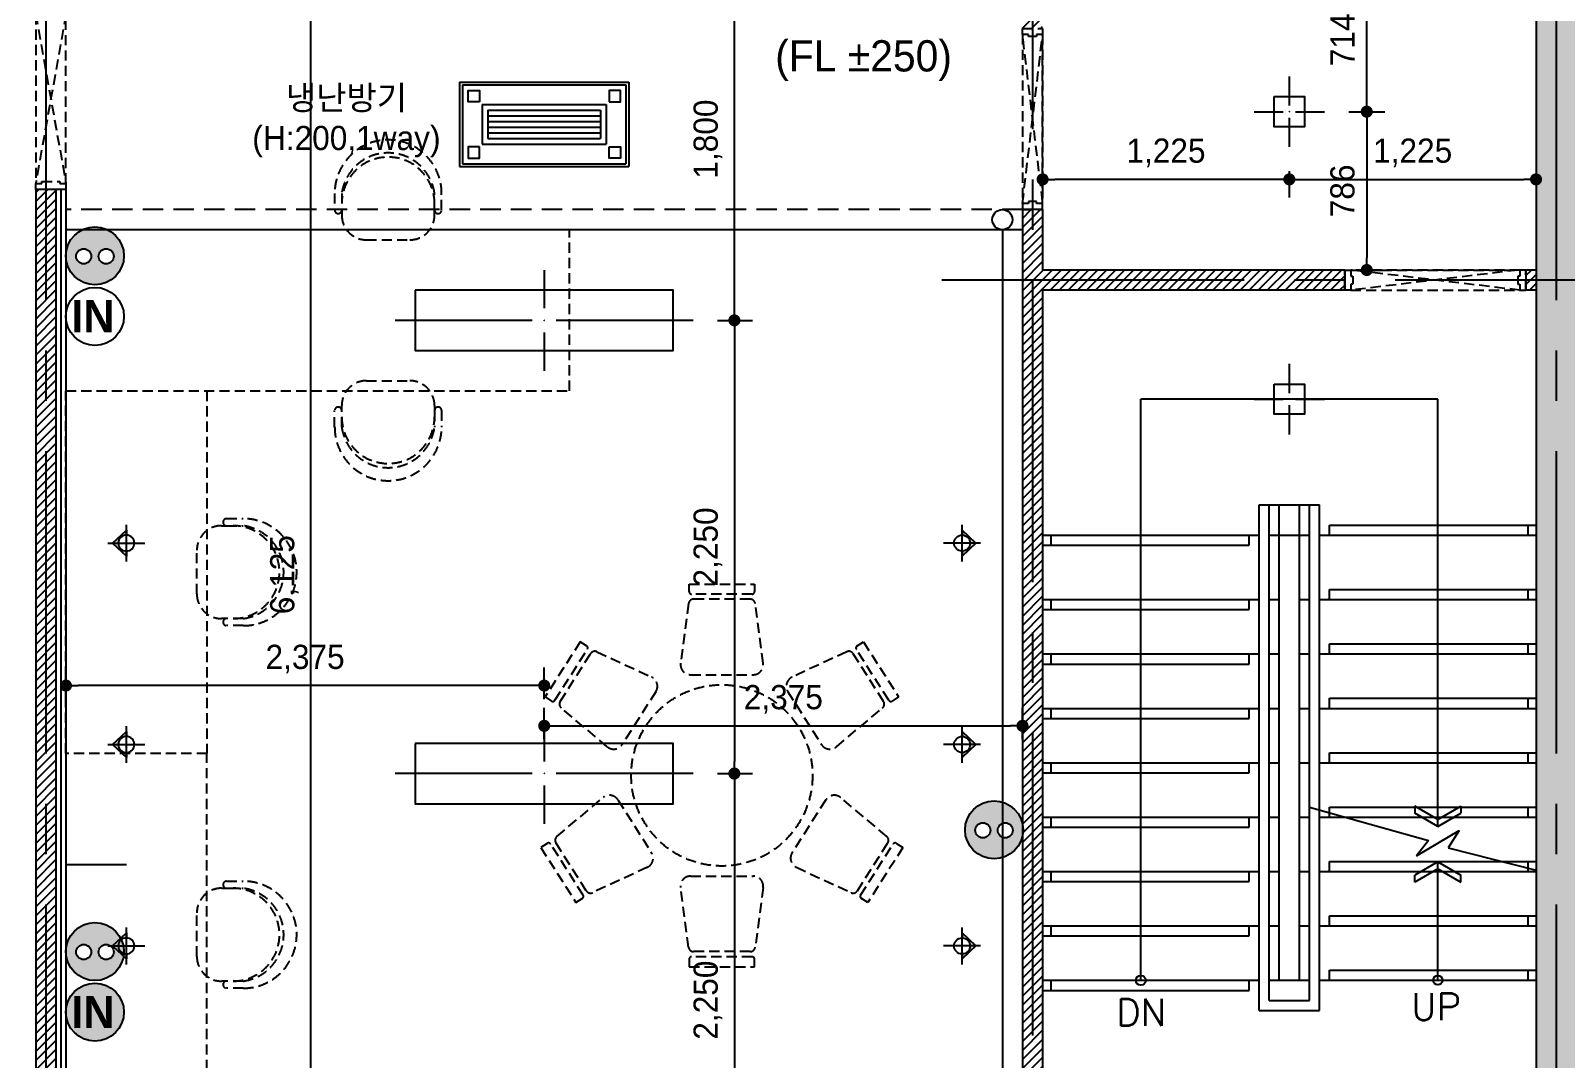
# Model space of a CAD drawing. Header units: millimetres. Extents: x -224448 to 1592092, y -164641 to 319001.
# Drawn here: x 28850 to 36471, y 154637 to 159739 of the extents above; entities that cross this region are included whole.
import ezdxf
from ezdxf.enums import TextEntityAlignment as Align

# ---------------------------------------------------------------- set-up
doc = ezdxf.new("R2010")
doc.units = ezdxf.units.MM
for name, pattern in [('CENTER2', [1.125, 0.75, -0.125, 0.125, -0.125]), ('HIDDEN', [9.525, 6.35, -3.175]), ('HIDDENX2', [19.05, 12.7, -6.35])]:
    doc.linetypes.add(name, pattern=pattern)
doc.layers.get('Defpoints').update_dxf_attribs({"color": 35})
for name, color, linetype in [('ARREA', 1, 'Continuous'), ('DIM', 3, 'Continuous'), ('I-LIGHT', 1, 'Continuous'), ('I-TEXT', 7, 'Continuous'), ('I_CON', 2, 'Continuous'), ('I_FUR', 6, 'Continuous'), ('I_HAT', 8, 'Continuous'), ('I_TXT', 7, 'Continuous'), ('I_WALL', 3, 'Continuous')]:
    doc.layers.add(name, color=color, linetype=linetype)
doc.styles.add('HY울릉도', font='')
doc.styles.add('IABU-글꼴스타일', font='')
doc.styles.add('NTOP', font='Dotum.ttf')
doc.styles.add('ROMANS', font='romans', dxfattribs={"height": 135})
doc.styles.add('맑은고딕', font='malgun.ttf')
doc.styles.get('HY울릉도').set_extended_font_data('HY울릉도L')
doc.styles.get('IABU-글꼴스타일').set_extended_font_data('HY울릉도L')
doc.linetypes.add('BATTING', pattern='A,0.00254,-2.54,[134,ltypeshp.shx,S=2.54,R=0,X=-2.54,Y=0],-5.08,[134,ltypeshp.shx,S=2.54,R=180,X=2.54,Y=0],-2.54', length=10.16254)
doc.dimstyles.new('IABC-100 (SUB)', dxfattribs={"dimscale": 60, "dimtxt": 2, "dimasz": 1, "dimexe": 1.5, "dimexo": 2, "dimgap": 1, "dimtad": 1, "dimdec": 0, "dimdsep": 46, "dimlunit": 6, "dimtxsty": 'IABU-글꼴스타일', "dimblk": '1234_Dot', "dimcen": 1, "dimclrd": 4, "dimclre": 4, "dimclrt": 7, "dimadec": 0, "dimazin": 0, "dimtfac": 1, "dimtdec": 0, "dimtix": 1, "dimtmove": 2, "dimatfit": 3, "dimldrblk": '1234_Dot', "dimfxl": 2, "dimtolj": 1, "dimtzin": 0, "dimarcsym": 0})
pattern_1 = [(45, (0, 33926.584), (-22.45064, 22.45064), [])]

# ---------------------------------------------------------------- blocks, each defined once
blk = doc.blocks.new('J851')
at = {"layer": 'I_FUR', "color": 8, "linetype": 'HIDDEN', "ltscale": 8}
for p, q in [((59305.1, 51306.4), (59305.1, 51456.4)), ((59305.1, 51456.4), (59335.1, 51456.4)), ((60175.1, 51456.4), (59335.1, 51456.4)), ((59335.1, 51456.4), (59335.1, 51426.4)), ((60175.1, 51306.4), (59335.1, 51456.4)), ((60175.1, 51456.4), (59335.1, 51306.4)), ((60205.1, 51456.4), (60175.1, 51456.4)), ((60175.1, 51456.4), (60175.1, 51426.4)), ((60205.1, 51306.4), (60205.1, 51456.4)), ((59335.1, 51426.4), (59345.1, 51426.4)), ((59345.1, 51426.4), (59345.1, 51336.4)), ((60175.1, 51426.4), (60165.1, 51426.4)), ((60165.1, 51426.4), (60165.1, 51336.4)), ((59335.1, 51306.4), (59305.1, 51306.4)), ((59305.1, 51306.4), (59305.1, 51306.4)), ((59345.1, 51336.4), (59335.1, 51336.4)), ((59335.1, 51336.4), (59335.1, 51306.4)), ((59335.1, 51306.4), (60175.1, 51306.4)), ((60165.1, 51336.4), (60175.1, 51336.4)), ((60175.1, 51336.4), (60175.1, 51306.4)), ((60175.1, 51306.4), (60205.1, 51306.4)), ((60205.1, 51306.4), (60205.1, 51306.4))]:
    blk.add_line(p, q, dxfattribs=at)
blk = doc.blocks.new('j 10')
at = {"layer": 'I_FUR', "color": 8, "linetype": 'HIDDEN', "ltscale": 8}
for p, q in [((300474.4, 48441.6), (300574.4, 48441.6)), ((300474.4, 48411.6), (300474.4, 48441.6)), ((300474.4, 48441.6), (300474.4, 48441.6)), ((300474.4, 48411.6), (300474.4, 47571.6)), ((300504.4, 48411.6), (300474.4, 48411.6)), ((300474.4, 47571.6), (300574.4, 48411.6)), ((300574.4, 47581.6), (300474.4, 48411.6)), ((300504.4, 48401.6), (300504.4, 48411.6)), ((300544.4, 48401.6), (300504.4, 48401.6)), ((300574.4, 48411.6), (300544.4, 48411.6)), ((300544.4, 48411.6), (300544.4, 48401.6)), ((300574.4, 48441.6), (300574.4, 48411.6)), ((300574.4, 47571.6), (300574.4, 48411.6)), ((300574.4, 48411.6), (300574.4, 47581.6)), ((300504.4, 47571.6), (300474.4, 47571.6)), ((300474.4, 47571.6), (300474.4, 47541.6)), ((300544.4, 47581.6), (300504.4, 47581.6)), ((300504.4, 47581.6), (300504.4, 47571.6)), ((300544.4, 47571.6), (300544.4, 47581.6)), ((300574.4, 47571.6), (300544.4, 47571.6)), ((300574.4, 47541.6), (300574.4, 47571.6)), ((300474.4, 47541.6), (300574.4, 47541.6)), ((300474.4, 47541.6), (300474.4, 47541.6))]:
    blk.add_line(p, q, dxfattribs=at)
blk = doc.blocks.new('J20')
at = {"layer": 'I-LIGHT', "color": 144}
for p, q in [((33370, 27039.1), (33370, 26619.1)), ((33370, 27039.1), (34210, 27039.1)), ((33384, 27025.1), (33384, 26633.1)), ((33384, 27025.1), (34196, 27025.1)), ((34196, 27025.1), (34196, 26633.1)), ((34210, 27039.1), (34210, 26619.1)), ((33482, 26927.1), (33482, 26731.1)), ((33482, 26927.1), (34098, 26927.1)), ((34098, 26927.1), (34098, 26731.1)), ((33510, 26899.1), (33510, 26759.1)), ((33510, 26899.1), (34070, 26899.1)), ((33510, 26899.1), (34070, 26899.1)), ((33510, 26871.1), (34070, 26871.1)), ((33510, 26843.1), (34070, 26843.1)), ((34070, 26899.1), (34070, 26759.1)), ((33510, 26815.1), (34070, 26815.1)), ((33510, 26787.1), (34070, 26787.1)), ((33510, 26759.1), (34070, 26759.1)), ((33510, 26759.1), (34070, 26759.1)), ((33510, 26759.1), (34070, 26759.1)), ((33510, 26759.1), (34070, 26759.1)), ((33482, 26731.1), (34098, 26731.1)), ((33510, 26731.1), (34070, 26731.1)), ((33370, 26619.1), (34210, 26619.1)), ((33384, 26633.1), (34196, 26633.1))]:
    blk.add_line(p, q, dxfattribs=at)
for points in [[(33468, 26941.1), (33412, 26941.1), (33412, 26997.1), (33468, 26997.1)], [(34112, 26941.1), (34168, 26941.1), (34168, 26997.1), (34112, 26997.1)], [(33468, 26717.1), (33412, 26717.1), (33412, 26661.1), (33468, 26661.1)], [(34112, 26717.1), (34168, 26717.1), (34168, 26661.1), (34112, 26661.1)]]:
    blk.add_lwpolyline(points, close=True, dxfattribs=at)
blk = doc.blocks.new('콘센트')
at = {"ltscale": 50}
h = blk.add_hatch(color=150, dxfattribs=at)
h.dxf.hatch_style = 1
edge = h.paths.add_edge_path()
edge.add_arc((-34286.2, -6087.5), 100, 0, 360)
edge = h.paths.add_edge_path(flags=16)
edge.add_arc((-34247.6, -6089), 26, 0, 360)
edge = h.paths.add_edge_path(flags=16)
edge.add_arc((-34324.9, -6089), 26, 0, 360)
at = {"color": 150, "ltscale": 50}
for centre, radius in [((-34286.2, -6087.5), 100), ((-34324.9, -6089), 26), ((-34247.6, -6089), 26)]:
    blk.add_circle(centre, radius, dxfattribs=at)
blk = doc.blocks.new('J5')
at = {"color": 150, "ltscale": 50}
blk.add_circle((302452, 41413.6), 72, dxfattribs=at)
at = {"color": 150, "ltscale": 50, "insert": (302500.4, 41414.1), "char_height": 80, "attachment_point": 6, "style": '맑은고딕'}
blk.add_mtext('{\\fPretendard Variable SemiBold|b0|i0|c129|p2;IN}', dxfattribs=at)
blk = doc.blocks.new('j98')
at = {"layer": 'I-LIGHT'}
for p, q in [((95797.1, 141105.6), (95797.1, 140425.6)), ((95547.1, 140365.6), (95737.1, 140365.6)), ((95797.1, 140365.6), (95796.1, 140365.6)), ((95797.1, 140366.6), (95797.1, 140364.6)), ((95797.1, 140365.6), (95798.1, 140365.6)), ((95797.1, 140305.6), (95797.1, 139625.6)), ((95857.1, 140365.6), (96047.1, 140365.6))]:
    blk.add_line(p, q, dxfattribs=at)
at = {"layer": 'I-LIGHT', "linetype": 'Continuous'}
blk.add_lwpolyline([(95647.1, 139725.6), (95947.1, 139725.6), (95947.1, 141005.6), (95647.1, 141005.6)], close=True, dxfattribs=at)
blk = doc.blocks.new('j855')
at = {"layer": 'I-LIGHT'}
for p, q in [((96735.3, 140572.4), (96735.3, 140427.4)), ((96560.3, 140397.4), (96705.3, 140397.4)), ((96735.3, 140398.4), (96735.3, 140396.4)), ((96765.3, 140397.4), (96910.3, 140397.4)), ((96735.3, 140367.4), (96735.3, 140222.4))]:
    blk.add_line(p, q, dxfattribs=at)
at = {"layer": 'I-LIGHT', "ltscale": 50}
blk.add_lwpolyline([(96660.3, 140472.4), (96810.3, 140472.4), (96810.3, 140322.4), (96660.3, 140322.4)], close=True, dxfattribs=at)
at = {"layer": 'I-LIGHT'}
blk.add_lwpolyline([(96736.3, 140397.4), (96735.3, 140397.4), (96734.3, 140397.4)], dxfattribs=at)
blk = doc.blocks.new('1234_Dot')
at = {"color": 0, "linetype": 'ByBlock', "lineweight": -2}
blk.add_line((-0.5, 0), (-1, 0), dxfattribs=at)
at = {"color": 0, "linetype": 'ByBlock', "const_width": 0.5}
blk.add_lwpolyline([(-0.25, 0, 1), (0.25, 0, 1)], format="xyb", close=True, dxfattribs=at)
blk = doc.blocks.new('*D559')
at = {"layer": 'Defpoints', "color": 0, "ltscale": 50, "transparency": 16777216}
for p in [(35275.5, 160050.5), (35484.9, 160050.5), (35275.5, 159336.6)]:
    blk.add_point(p, dxfattribs=at)
at = {"layer": 'DIM', "color": 4, "lineweight": -2, "ltscale": 50, "transparency": 16777216}
for p, q in [((35395.5, 160050.5), (35574.9, 160050.5)), ((35484.9, 159396.6), (35484.9, 159990.5)), ((35395.5, 159336.6), (35574.9, 159336.6))]:
    blk.add_line(p, q, dxfattribs=at)
at = {"layer": 'DIM', "color": 4, "lineweight": -2, "ltscale": 50, "transparency": 16777216, "xscale": 60, "yscale": 60, "zscale": 60}
for p, rotation in [((35484.9, 160050.5), 90), ((35484.9, 159336.6), 270)]:
    blk.add_blockref('1234_Dot', p, dxfattribs=dict(at, rotation=rotation))
at = {"layer": 'DIM', "color": 7, "ltscale": 50, "transparency": 16777216, "insert": (35364.9, 159693.5), "char_height": 120, "attachment_point": 5, "rotation": 90, "style": 'IABU-글꼴스타일'}
blk.add_mtext('\\A1;714', dxfattribs=at)
blk = doc.blocks.new('*D560')
at = {"layer": 'Defpoints', "color": 0, "ltscale": 50, "transparency": 16777216}
for p in [(35275.5, 159336.6), (35275.5, 158550.5), (35484.9, 158550.5)]:
    blk.add_point(p, dxfattribs=at)
at = {"layer": 'DIM', "color": 4, "lineweight": -2, "ltscale": 50, "transparency": 16777216}
for p, q in [((35395.5, 159336.6), (35574.9, 159336.6)), ((35484.9, 159276.6), (35484.9, 158610.5)), ((35395.5, 158550.5), (35574.9, 158550.5))]:
    blk.add_line(p, q, dxfattribs=at)
at = {"layer": 'DIM', "color": 4, "lineweight": -2, "ltscale": 50, "transparency": 16777216, "xscale": 60, "yscale": 60, "zscale": 60}
for p, rotation in [((35484.9, 159336.6), 90), ((35484.9, 158550.5), 270)]:
    blk.add_blockref('1234_Dot', p, dxfattribs=dict(at, rotation=rotation))
at = {"layer": 'DIM', "color": 7, "ltscale": 50, "transparency": 16777216, "insert": (35364.9, 158943.5), "char_height": 120, "attachment_point": 5, "rotation": 90, "style": 'IABU-글꼴스타일'}
blk.add_mtext('\\A1;786', dxfattribs=at)
blk = doc.blocks.new('*D561')
at = {"layer": 'Defpoints', "color": 0, "ltscale": 50, "transparency": 16777216}
for p in [(33875.5, 159161.6), (35100.5, 159161.6), (33875.5, 159000.6)]:
    blk.add_point(p, dxfattribs=at)
at = {"layer": 'DIM', "color": 4, "lineweight": -2, "ltscale": 50, "transparency": 16777216}
for p, q in [((33875.5, 159041.6), (33875.5, 158910.6)), ((35100.5, 159041.6), (35100.5, 158910.6)), ((35040.5, 159000.6), (33935.5, 159000.6))]:
    blk.add_line(p, q, dxfattribs=at)
at = {"layer": 'DIM', "color": 4, "lineweight": -2, "ltscale": 50, "transparency": 16777216, "xscale": 60, "yscale": 60, "zscale": 60, "rotation": 180}
blk.add_blockref('1234_Dot', (33875.5, 159000.6), dxfattribs=at)
at = {"layer": 'DIM', "color": 4, "lineweight": -2, "ltscale": 50, "transparency": 16777216, "xscale": 60, "yscale": 60, "zscale": 60}
blk.add_blockref('1234_Dot', (35100.5, 159000.6), dxfattribs=at)
at = {"layer": 'DIM', "color": 7, "ltscale": 50, "transparency": 16777216, "insert": (34488, 159132), "char_height": 120, "attachment_point": 5, "style": 'IABU-글꼴스타일'}
blk.add_mtext('\\A1;1,225', dxfattribs=at)
blk = doc.blocks.new('*D562')
at = {"layer": 'Defpoints', "color": 0, "ltscale": 50, "transparency": 16777216}
for p in [(35100.5, 159161.6), (36325.5, 159161.6), (36325.5, 159000.6)]:
    blk.add_point(p, dxfattribs=at)
at = {"layer": 'DIM', "color": 4, "lineweight": -2, "ltscale": 50, "transparency": 16777216}
for p, q in [((35100.5, 159041.6), (35100.5, 158910.6)), ((36325.5, 159041.6), (36325.5, 158910.6)), ((35160.5, 159000.6), (36265.5, 159000.6))]:
    blk.add_line(p, q, dxfattribs=at)
at = {"layer": 'DIM', "color": 4, "lineweight": -2, "ltscale": 50, "transparency": 16777216, "xscale": 60, "yscale": 60, "zscale": 60, "rotation": 180}
blk.add_blockref('1234_Dot', (35100.5, 159000.6), dxfattribs=at)
at = {"layer": 'DIM', "color": 4, "lineweight": -2, "ltscale": 50, "transparency": 16777216, "xscale": 60, "yscale": 60, "zscale": 60}
blk.add_blockref('1234_Dot', (36325.5, 159000.6), dxfattribs=at)
at = {"layer": 'DIM', "color": 7, "ltscale": 50, "transparency": 16777216, "insert": (35713, 159132), "char_height": 120, "attachment_point": 5, "style": 'IABU-글꼴스타일'}
blk.add_mtext('\\A1;1,225', dxfattribs=at)
blk = doc.blocks.new('*D568')
at = {"layer": 'Defpoints', "color": 0, "ltscale": 50, "transparency": 16777216}
for p in [(32140.5, 160100.5), (32344.7, 160100.5), (32140.5, 158300.5)]:
    blk.add_point(p, dxfattribs=at)
at = {"layer": 'DIM', "color": 4, "lineweight": -2, "ltscale": 50, "transparency": 16777216}
for p, q in [((32260.5, 160100.5), (32434.7, 160100.5)), ((32344.7, 158360.5), (32344.7, 160040.5)), ((32260.5, 158300.5), (32434.7, 158300.5))]:
    blk.add_line(p, q, dxfattribs=at)
at = {"layer": 'DIM', "color": 4, "lineweight": -2, "ltscale": 50, "transparency": 16777216, "xscale": 60, "yscale": 60, "zscale": 60}
for p, rotation in [((32344.7, 160100.5), 90), ((32344.7, 158300.5), 270)]:
    blk.add_blockref('1234_Dot', p, dxfattribs=dict(at, rotation=rotation))
at = {"layer": 'DIM', "color": 7, "ltscale": 50, "transparency": 16777216, "insert": (32213.2, 159200.5), "char_height": 120, "attachment_point": 5, "rotation": 90, "style": 'IABU-글꼴스타일'}
blk.add_mtext('\\A1;1,800', dxfattribs=at)
blk = doc.blocks.new('*D569')
at = {"layer": 'Defpoints', "color": 0, "ltscale": 50, "transparency": 16777216}
for p in [(32140.5, 158300.5), (32140.5, 156050.5), (32344.7, 156050.5)]:
    blk.add_point(p, dxfattribs=at)
at = {"layer": 'DIM', "color": 4, "lineweight": -2, "ltscale": 50, "transparency": 16777216}
for p, q in [((32260.5, 158300.5), (32434.7, 158300.5)), ((32344.7, 158240.5), (32344.7, 156110.5)), ((32260.5, 156050.5), (32434.7, 156050.5))]:
    blk.add_line(p, q, dxfattribs=at)
at = {"layer": 'DIM', "color": 4, "lineweight": -2, "ltscale": 50, "transparency": 16777216, "xscale": 60, "yscale": 60, "zscale": 60}
for p, rotation in [((32344.7, 158300.5), 90), ((32344.7, 156050.5), 270)]:
    blk.add_blockref('1234_Dot', p, dxfattribs=dict(at, rotation=rotation))
at = {"layer": 'DIM', "color": 7, "ltscale": 50, "transparency": 16777216, "insert": (32213.2, 157175.5), "char_height": 120, "attachment_point": 5, "rotation": 90, "style": 'IABU-글꼴스타일'}
blk.add_mtext('\\A1;2,250', dxfattribs=at)
blk = doc.blocks.new('*D570')
at = {"layer": 'Defpoints', "color": 0, "ltscale": 50, "transparency": 16777216}
for p in [(32140.5, 156050.5), (32140.5, 153800.5), (32344.7, 153800.5)]:
    blk.add_point(p, dxfattribs=at)
at = {"layer": 'DIM', "color": 4, "lineweight": -2, "ltscale": 50, "transparency": 16777216}
for p, q in [((32260.5, 156050.5), (32434.7, 156050.5)), ((32344.7, 155990.5), (32344.7, 153860.5)), ((32260.5, 153800.5), (32434.7, 153800.5))]:
    blk.add_line(p, q, dxfattribs=at)
at = {"layer": 'DIM', "color": 4, "lineweight": -2, "ltscale": 50, "transparency": 16777216, "xscale": 60, "yscale": 60, "zscale": 60}
for p, rotation in [((32344.7, 156050.5), 90), ((32344.7, 153800.5), 270)]:
    blk.add_blockref('1234_Dot', p, dxfattribs=dict(at, rotation=rotation))
at = {"layer": 'DIM', "color": 7, "ltscale": 50, "transparency": 16777216, "insert": (32213.2, 154925.5), "char_height": 120, "attachment_point": 5, "rotation": 90, "style": 'IABU-글꼴스타일'}
blk.add_mtext('\\A1;2,250', dxfattribs=at)
blk = doc.blocks.new('*D571')
at = {"layer": 'Defpoints', "color": 0, "ltscale": 50, "transparency": 16777216}
for p in [(29025.5, 156487.3), (29025.5, 156300.5), (31400.5, 156300.5)]:
    blk.add_point(p, dxfattribs=at)
at = {"layer": 'DIM', "color": 4, "lineweight": -2, "ltscale": 50, "transparency": 16777216}
for p, q in [((29025.5, 156420.5), (29025.5, 156577.3)), ((31400.5, 156420.5), (31400.5, 156577.3)), ((31340.5, 156487.3), (29085.5, 156487.3))]:
    blk.add_line(p, q, dxfattribs=at)
at = {"layer": 'DIM', "color": 4, "lineweight": -2, "ltscale": 50, "transparency": 16777216, "xscale": 60, "yscale": 60, "zscale": 60, "rotation": 180}
blk.add_blockref('1234_Dot', (29025.5, 156487.3), dxfattribs=at)
at = {"layer": 'DIM', "color": 4, "lineweight": -2, "ltscale": 50, "transparency": 16777216, "xscale": 60, "yscale": 60, "zscale": 60}
blk.add_blockref('1234_Dot', (31400.5, 156487.3), dxfattribs=at)
at = {"layer": 'DIM', "color": 7, "ltscale": 50, "transparency": 16777216, "insert": (30213, 156618.7), "char_height": 120, "attachment_point": 5, "style": 'IABU-글꼴스타일'}
blk.add_mtext('\\A1;2,375', dxfattribs=at)
blk = doc.blocks.new('*D572')
at = {"layer": 'Defpoints', "color": 0, "ltscale": 50, "transparency": 16777216}
for p in [(33775.5, 156287.3), (31400.5, 156100.5), (33775.5, 156100.5)]:
    blk.add_point(p, dxfattribs=at)
at = {"layer": 'DIM', "color": 4, "lineweight": -2, "ltscale": 50, "transparency": 16777216}
for p, q in [((31400.5, 156220.5), (31400.5, 156377.3)), ((33775.5, 156220.5), (33775.5, 156377.3)), ((31460.5, 156287.3), (33715.5, 156287.3))]:
    blk.add_line(p, q, dxfattribs=at)
at = {"layer": 'DIM', "color": 4, "lineweight": -2, "ltscale": 50, "transparency": 16777216, "xscale": 60, "yscale": 60, "zscale": 60, "rotation": 180}
blk.add_blockref('1234_Dot', (31400.5, 156287.3), dxfattribs=at)
at = {"layer": 'DIM', "color": 4, "lineweight": -2, "ltscale": 50, "transparency": 16777216, "xscale": 60, "yscale": 60, "zscale": 60}
blk.add_blockref('1234_Dot', (33775.5, 156287.3), dxfattribs=at)
at = {"layer": 'DIM', "color": 7, "ltscale": 50, "transparency": 16777216, "insert": (32588, 156418.7), "char_height": 120, "attachment_point": 5, "style": 'IABU-글꼴스타일'}
blk.add_mtext('\\A1;2,375', dxfattribs=at)
blk = doc.blocks.new('*D574')
at = {"layer": 'Defpoints', "color": 0, "ltscale": 50, "transparency": 16777216}
for p in [(29959.2, 160100.5), (30242, 160100.5), (30242, 153975.5)]:
    blk.add_point(p, dxfattribs=at)
at = {"layer": 'DIM', "color": 4, "lineweight": -2, "ltscale": 50, "transparency": 16777216}
for p, q in [((30079.2, 160100.5), (30332, 160100.5)), ((30242, 154035.5), (30242, 160040.5)), ((30362, 153975.5), (30332, 153975.5))]:
    blk.add_line(p, q, dxfattribs=at)
at = {"layer": 'DIM', "color": 4, "lineweight": -2, "ltscale": 50, "transparency": 16777216, "xscale": 60, "yscale": 60, "zscale": 60}
for p, rotation in [((30242, 160100.5), 90), ((30242, 153975.5), 270)]:
    blk.add_blockref('1234_Dot', p, dxfattribs=dict(at, rotation=rotation))
at = {"layer": 'DIM', "color": 7, "ltscale": 50, "transparency": 16777216, "insert": (30110.6, 157038), "char_height": 120, "attachment_point": 5, "rotation": 90, "style": 'IABU-글꼴스타일'}
blk.add_mtext('\\A1;6,125', dxfattribs=at)
blk = doc.blocks.new('SP01')
at = {"layer": 'I-LIGHT'}
blk.add_hatch(color=1, dxfattribs=at).paths.add_polyline_path([(2182615.6, -1632809.5), (2182550.9, -1632878.3), (2182575.6, -1632878.3, -1), (2182655.6, -1632878.3), (2182680.2, -1632878.3)])
at = {"layer": 'I-LIGHT', "color": 1}
for p, q in [((2182615.6, -1632809.5), (2182550.9, -1632878.3)), ((2182615.6, -1632786.8), (2182615.6, -1632969.8)), ((2182615.6, -1632809.5), (2182680.2, -1632878.3)), ((2182707.1, -1632878.3), (2182524.1, -1632878.3)), ((2182550.9, -1632878.3), (2182575.6, -1632878.3)), ((2182655.6, -1632878.3), (2182680.2, -1632878.3))]:
    blk.add_line(p, q, dxfattribs=at)
at = {"layer": 'I-LIGHT', "color": 4}
blk.add_circle((2182615.6, -1632878.3), 40, dxfattribs=at)

msp = doc.modelspace()

# ---------------------------------------------------------------- hatches: boundary and pattern name
h = msp.add_hatch()
h.set_pattern_fill('ANGLE', color=256)
h.set_pattern_definition([(0, (0, 33926.5836), (0, 6.985), [5.08, -1.905]), (90, (0, 33926.5836), (-6.985, 4e-16), [5.08, -1.905])])
edge = h.paths.add_edge_path()
edge.add_arc((29169.465, 154865.964), 144, 0, 360)
h.paths.add_polyline_path([(29058.695, 154746.888), (29306.314, 154746.888), (29306.314, 154986.888), (29058.695, 154986.888)], flags=25)
h.paths.add_polyline_path([(29850.242, 160877.89), (29850.242, 161592.377), (29164.075, 161592.377), (29164.075, 160877.89)], flags=9)
h.paths.add_polyline_path([(29877.821, 159063.824), (30959.02, 159063.824), (30959.02, 159527.134), (29877.821, 159527.134)], flags=9)
h.paths.add_polyline_path([(34218.736, 154763.718), (34511.236, 154763.718), (34511.236, 154966.218), (34218.736, 154966.218)], flags=9)
h.paths.add_polyline_path([(35679.651, 154791.993), (35978.58, 154791.993), (35978.58, 154994.493), (35679.651, 154994.493)], flags=9)
h.paths.add_polyline_path([(35724.836, 160982.787), (35724.836, 160925.287), (35747.336, 160925.287), (35747.336, 160982.787)], flags=9)
at = {"layer": 'I_HAT', "true_color": 0x000000}
h = msp.add_hatch(color=18, dxfattribs=at)
h.dxf.hatch_style = 1
h.paths.add_polyline_path([(22411.299, 163800.492), (21731.18, 163800.492), (21725.465, 163700.492), (22411.299, 163700.492), (22411.299, 163709.492)])
h.paths.add_polyline_path([(21731.18, 163800.492), (21631.016, 163800.492), (21625.302, 163700.492), (21725.465, 163700.492)])
h.paths.add_polyline_path([(21225.628, 153200.492), (21219.914, 153200.492), (21125.465, 153200.492), (21119.751, 153100.492), (21219.914, 153100.492)])
h.paths.add_polyline_path([(21125.465, 153200.492), (21025.302, 153200.492), (21019.588, 153100.492), (21119.751, 153100.492)])
h.paths.add_polyline_path([(21619.914, 160100.492), (21519.751, 160100.492), (21125.465, 153200.492), (21225.628, 153200.492)])
h.paths.add_polyline_path([(21519.751, 160100.492), (21419.588, 160100.492), (21025.302, 153200.492), (21125.465, 153200.492)])
h.paths.add_polyline_path([(21819.914, 163600.492), (22411.299, 163600.492), (22411.299, 163700.492), (21725.465, 163700.492), (21519.751, 160100.492), (21619.914, 160100.492)])
h.paths.add_polyline_path([(21725.465, 163700.492), (21625.302, 163700.492), (21419.588, 160100.492), (21519.751, 160100.492)])
h.paths.add_polyline_path([(25245.465, 163700.492), (23925.465, 163700.492), (23925.465, 163600.492), (25245.465, 163600.492)])
h.paths.add_polyline_path([(25245.465, 163800.492), (23925.465, 163800.492), (23925.465, 163700.492), (25245.465, 163700.492), (25245.465, 163702.823), (25245.465, 163711.823)])
h.paths.add_polyline_path([(23925.465, 163800.492), (23169.632, 163800.492), (23169.632, 163700.492), (23925.465, 163700.492)])
h.paths.add_polyline_path([(23925.465, 163700.492), (23169.632, 163700.492), (23169.632, 163600.492), (23925.465, 163600.492)])
h.paths.add_polyline_path([(28925.465, 163800.492), (27605.465, 163800.492), (27605.465, 163700.492), (28925.465, 163700.492)])
h.paths.add_polyline_path([(28925.465, 163700.492), (27605.465, 163700.492), (27605.465, 163600.492), (28925.465, 163600.492)])
h.paths.add_polyline_path([(30125.193, 163700.492), (28925.465, 163700.492), (28925.465, 163600.492), (30125.193, 163600.492)])
h.paths.add_polyline_path([(30125.193, 163800.492), (28925.465, 163800.492), (28925.465, 163700.492), (30125.193, 163700.492), (30125.193, 163709.492)])
h.paths.add_polyline_path([(33999.096, 163800.492), (33400.465, 163800.492), (31565.193, 163800.492), (31565.193, 163700.492), (33999.096, 163700.492), (33999.096, 163709.492)])
h.paths.add_polyline_path([(33999.096, 163700.492), (31565.193, 163700.492), (31565.193, 163600.492), (33400.465, 163600.492), (33999.096, 163600.492)])
h.paths.add_polyline_path([(36425.465, 163800.492), (35501.58, 163800.492), (35501.58, 163700.492), (36425.465, 163700.492)])
h.paths.add_polyline_path([(36525.465, 163800.492), (36425.465, 163800.492), (36425.465, 163700.492), (36525.465, 163700.492)])
h.paths.add_polyline_path([(36425.465, 153700.492), (36000.465, 153700.492), (36000.465, 153600.492), (36425.465, 153600.492)])
h.paths.add_polyline_path([(33825.465, 153700.492), (33525.465, 153700.492), (33525.465, 153600.492), (33825.465, 153600.492)])
h.paths.add_polyline_path([(33825.465, 153800.492), (33525.465, 153800.492), (33525.465, 153700.492), (33825.465, 153700.492)])
h.paths.add_polyline_path([(34200.465, 153800.492), (33825.465, 153800.492), (33825.465, 153700.492), (34200.465, 153700.492)])
h.paths.add_polyline_path([(34200.465, 153700.492), (33825.465, 153700.492), (33825.465, 153600.492), (34200.465, 153600.492)])
h.paths.add_polyline_path([(36525.465, 153700.492), (36425.465, 153700.492), (36425.465, 153600.492), (36525.465, 153600.492)])
h.paths.add_polyline_path([(36525.465, 163700.492), (36425.465, 163700.492), (36425.465, 160100.492), (36525.465, 160100.492)])
h.paths.add_polyline_path([(36425.465, 163700.492), (35501.58, 163700.492), (35501.58, 163600.492), (36325.465, 163600.492), (36325.465, 160100.492), (36425.465, 160100.492)])
h.paths.add_polyline_path([(36525.465, 160100.492), (36425.465, 160100.492), (36425.465, 158500.492), (36525.465, 158500.492)])
h.paths.add_polyline_path([(36425.465, 160100.492), (36325.465, 160100.492), (36325.465, 158500.492), (36425.465, 158500.492)])
h.paths.add_polyline_path([(36425.465, 158500.492), (36325.465, 158500.492), (36325.465, 153800.492), (36000.465, 153800.492), (36000.465, 153700.492), (36425.465, 153700.492)])
h.paths.add_polyline_path([(36525.465, 158500.492), (36425.465, 158500.492), (36425.465, 153700.492), (36525.465, 153700.492)])
h.paths.add_polyline_path([(30536.739, 161445.748), (30536.739, 162280.235), (30073.429, 162280.235), (30073.429, 161445.748)], flags=9)
h.paths.add_polyline_path([(30983.222, 159330.347), (31817.709, 159330.347), (31817.709, 159793.657), (30983.222, 159793.657)], flags=9)
h.paths.add_polyline_path([(35724.836, 160982.787), (35724.836, 160925.287), (35747.336, 160925.287), (35747.336, 160982.787)], flags=25)
at = {"layer": 'I_HAT', "transparency": 33554687}
h = msp.add_hatch(dxfattribs=at)
h.set_pattern_fill('ANSI31', color=256, scale=10)
h.set_pattern_definition(pattern_1)
h.paths.add_polyline_path([(33775.465, 160050.492), (33775.465, 159750.492), (33875.465, 159750.492), (33875.465, 160050.492), (36325.465, 160050.492), (36325.465, 160150.492), (33725.465, 160150.492), (33725.465, 160050.492)])
h.paths.add_polyline_path([(28975.465, 158950.492), (28875.465, 158950.492), (28875.465, 153100.492), (28975.465, 153100.492)])
h.paths.add_polyline_path([(30532.06, 161449.27), (30532.06, 162279.448), (30085.235, 162279.448), (30085.235, 161449.27)], flags=9)
h.paths.add_polyline_path([(30986.744, 159335.026), (31816.922, 159335.026), (31816.922, 159781.85), (30986.744, 159781.85)], flags=9)
h.paths.add_polyline_path([(34218.736, 154763.718), (34511.236, 154763.718), (34511.236, 154966.218), (34218.736, 154966.218)], flags=9)
h.paths.add_polyline_path([(35679.651, 154791.993), (35978.58, 154791.993), (35978.58, 154994.493), (35679.651, 154994.493)], flags=9)
h.paths.add_polyline_path([(35724.836, 160982.787), (35724.836, 160925.287), (35747.336, 160925.287), (35747.336, 160982.787)], flags=9)
at = {"layer": 'I_HAT'}
h = msp.add_hatch(dxfattribs=at)
h.set_pattern_fill('ANSI31', color=256, scale=10)
h.set_pattern_definition(pattern_1)
h.paths.add_polyline_path([(22925.465, 160050.492), (22925.465, 160150.492), (21622.771, 160150.492), (21617.057, 160050.492)])
h.paths.add_polyline_path([(29850.242, 160877.89), (29850.242, 161592.377), (29164.075, 161592.377), (29164.075, 160877.89)], flags=9)
h.paths.add_polyline_path([(29877.821, 159063.824), (30959.02, 159063.824), (30959.02, 159527.134), (29877.821, 159527.134)], flags=9)
h.paths.add_polyline_path([(34218.736, 154763.718), (34511.236, 154763.718), (34511.236, 154966.218), (34218.736, 154966.218)], flags=9)
h.paths.add_polyline_path([(35679.651, 154791.993), (35978.58, 154791.993), (35978.58, 154994.493), (35679.651, 154994.493)], flags=9)
h.paths.add_polyline_path([(35724.836, 160982.787), (35724.836, 160925.287), (35747.336, 160925.287), (35747.336, 160982.787)], flags=9)
h = msp.add_hatch(dxfattribs=at)
h.set_pattern_fill('ANSI31', color=256, scale=10)
h.set_pattern_definition(pattern_1)
h.paths.add_polyline_path([(33875.465, 158550.492), (33875.465, 158850.492), (33775.465, 158850.492), (33775.465, 155799.272, -0.09892013), (33775.465, 155742.846), (33775.465, 153800.492), (33875.465, 153800.492), (33875.465, 158450.492), (35375.465, 158450.492), (35375.465, 158550.492)])
h.paths.add_polyline_path([(36275.465, 158450.492), (36325.465, 158450.492), (36325.465, 158550.492), (36275.465, 158550.492)])

# ---------------------------------------------------------------- linework, layer by layer
at = {"color": 8}
msp.add_line((33775.465, 158750.492), (29025.465, 158750.492), dxfattribs=at)
at = {"color": 2}
msp.add_line((29025.465, 155598.517), (29325.465, 155598.517), dxfattribs=at)
at = {"layer": 'ARREA', "color": 1, "linetype": 'CENTER2', "ltscale": 2000}
for p, q in [((28925.465, 164400.492), (28925.465, 152500.492)), ((36425.465, 164400.492), (36425.465, 152500.492)), ((33825.465, 160750.492), (33825.465, 152500.492)), ((37125.465, 158500.492), (33175.465, 158500.492))]:
    msp.add_line(p, q, dxfattribs=at)
at = {"layer": 'I_CON'}
msp.add_line((36325.465, 163600.492), (36325.465, 153800.492), dxfattribs=at)
at = {"layer": 'I_FUR', "color": 8, "linetype": 'BATTING', "ltscale": 2.4}
msp.add_line((29000.465, 158950.492), (29000.465, 153600.492), dxfattribs=at)
at = {"layer": 'I_FUR', "color": 8, "linetype": 'HIDDENX2', "ltscale": 8}
msp.add_line((33775.465, 158850.492), (29025.465, 158850.492), dxfattribs=at)
at = {"layer": 'I_FUR', "color": 9, "linetype": 'HIDDEN', "ltscale": 8}
for points in [[(30733.757, 158700.492, 0.41421331), (30855.99, 158822.724), (30855.975, 158848.261, 1.00149593), (30891.012, 158848.261), (30891.028, 158931.131, 0.99957112), (30359.903, 158931.131), (30359.903, 158848.261, 1.00149593), (30394.94, 158848.261), (30394.94, 158822.725, 0.41421324), (30517.173, 158700.492)], [(30733.757, 158000.492, -0.41421331), (30855.99, 157878.259), (30855.975, 157852.722, -1.00149593), (30891.012, 157852.722), (30891.028, 157769.853, -0.99957112), (30359.903, 157769.853), (30359.903, 157852.722, -1.00149593), (30394.94, 157852.722), (30394.94, 157878.259, -0.41421324), (30517.173, 158000.492)], [(29675.465, 157158.784, -0.41421331), (29797.698, 157281.017), (29823.235, 157281.001, -1.00149593), (29823.235, 157316.039), (29906.104, 157316.054, -0.99957112), (29906.104, 156784.929), (29823.235, 156784.929, -1.00149593), (29823.235, 156819.966), (29797.698, 156819.967, -0.41421324), (29675.465, 156942.2)], [(32445.083, 156991.285), (32445.083, 156953.785, -0.41421356), (32432.583, 156941.285), (32132.583, 156941.285, -0.41421356), (32120.083, 156953.785), (32120.083, 156991.285)], [(32437.974, 156541.285, 0.45359194), (32487.535, 156597.893), (32447.976, 156894.589, 0.37590196), (32423.195, 156916.285), (32141.971, 156916.285, 0.37590196), (32117.19, 156894.589), (32077.631, 156597.893, 0.45359194), (32127.192, 156541.285)], [(31404.716, 156430.664), (31436.342, 156410.514, 0.41421356), (31453.601, 156414.339), (31614.804, 156667.348, 0.41421356), (31610.978, 156684.607), (31579.352, 156704.757)], [(33160.45, 156430.664), (33128.824, 156410.514, -0.41421356), (33111.565, 156414.339), (32950.362, 156667.348, -0.41421356), (32954.187, 156684.607), (32985.813, 156704.757)], [(31788.05, 156194.855, -0.45359194), (31713.677, 156183.475), (31484.711, 156376.265, -0.37590196), (31479.729, 156408.823), (31630.843, 156645.997, -0.37590196), (31662.457, 156655.238), (31933.936, 156529.174, -0.45359194), (31955.046, 156456.957)], [(32777.116, 156194.855, 0.45359194), (32851.489, 156183.475), (33080.454, 156376.265, 0.37590196), (33085.436, 156408.823), (32934.322, 156645.997, 0.37590196), (32902.709, 156655.238), (32631.229, 156529.174, 0.45359194), (32610.12, 156456.957)], [(31933.752, 155657.512, -0.45359194), (31912.642, 155585.296), (31641.163, 155459.232, -0.37590196), (31609.549, 155468.473), (31458.435, 155705.647, -0.37590196), (31463.417, 155738.204), (31692.383, 155930.995, -0.45359194), (31766.756, 155919.614)], [(32631.414, 155657.512, 0.45359194), (32652.523, 155585.296), (32924.003, 155459.232, 0.37590196), (32955.616, 155468.473), (33106.73, 155705.647, 0.37590196), (33101.748, 155738.204), (32872.783, 155930.995, 0.45359194), (32798.41, 155919.614)], [(31558.058, 155409.712), (31589.684, 155429.863, 0.41421356), (31593.51, 155447.122), (31432.307, 155700.131, 0.41421356), (31415.048, 155703.956), (31383.422, 155683.806)], [(33007.107, 155409.712), (32975.481, 155429.863, -0.41421356), (32971.656, 155447.122), (33132.859, 155700.131, -0.41421356), (33150.118, 155703.956), (33181.744, 155683.806)], [(32437.974, 155541.285, -0.45359194), (32487.535, 155484.676), (32447.976, 155187.981, -0.37590196), (32423.195, 155166.285), (32141.971, 155166.285, -0.37590196), (32117.19, 155187.981), (32077.631, 155484.676, -0.45359194), (32127.192, 155541.285)], [(29675.465, 155358.784, -0.41421331), (29797.698, 155481.017), (29823.235, 155481.001, -1.00149593), (29823.235, 155516.039), (29906.104, 155516.054, -0.99957112), (29906.104, 154984.929), (29823.235, 154984.929, -1.00149593), (29823.235, 155019.966), (29797.698, 155019.967, -0.41421324), (29675.465, 155142.2)], [(32445.083, 155091.285), (32445.083, 155128.785, 0.41421356), (32432.583, 155141.285), (32132.583, 155141.285, 0.41421356), (32120.083, 155128.785), (32120.083, 155091.285)]]:
    msp.add_lwpolyline(points, format="xyb", close=True, dxfattribs=at)
for points in [[(30855.975, 158848.261), (30855.991, 158931.017, 0.87109763), (30394.94, 158931.131), (30394.956, 158848.261)], [(30855.975, 157852.722), (30855.991, 157769.966, -0.87109763), (30394.94, 157769.853), (30394.956, 157852.722)], [(29823.235, 157281.001), (29905.99, 157281.017, -0.87109763), (29906.104, 156819.966), (29823.235, 156819.982)], [(29823.235, 155481.001), (29905.99, 155481.017, -0.87109763), (29906.104, 155019.966), (29823.235, 155019.982)]]:
    msp.add_lwpolyline(points, format="xyb", dxfattribs=at)
for points in [[(31525.465, 158750.492), (29025.465, 158750.492), (29025.465, 157950.492), (31525.465, 157950.492)], [(29725.465, 156150.492), (29025.465, 156150.492), (29025.465, 157950.492), (29725.465, 157950.492)], [(29725.465, 156150.492), (29025.465, 156150.492), (29025.465, 154350.492), (29725.465, 154350.492)]]:
    msp.add_lwpolyline(points, close=True, dxfattribs=at)
msp.add_circle((32282.583, 156041.285), 450, dxfattribs=at)
for centre, start, end in [((30625.465, 158880.517), 359.92131, 180.07869), ((30625.465, 157820.466), 179.92131, 0.07869), ((29855.491, 157050.492), 269.92131, 90.07869), ((29855.491, 155250.492), 269.92131, 90.07869)]:
    msp.add_arc(centre, 230.525, start, end, dxfattribs=at)
at = {"layer": 'I_HAT'}
for p, q in [((34362.963, 155024.202), (34362.963, 157909.316)), ((34362.963, 156914.202), (34362.963, 157909.316)), ((35837.963, 157909.316), (34362.963, 157909.316)), ((35837.963, 155787.545), (35837.963, 157909.316)), ((34950.463, 154874.202), (34950.463, 157384.202)), ((34950.463, 157384.202), (35250.463, 157384.202)), ((35000.463, 154924.202), (35000.463, 157384.202)), ((35050.463, 155024.202), (35050.463, 157384.202)), ((35150.463, 155024.202), (35150.463, 157384.202)), ((35200.463, 154924.202), (35200.463, 157384.202)), ((35250.463, 154874.202), (35250.463, 157384.202)), ((33875.463, 157234.202), (34950.463, 157234.202)), ((33915.463, 157234.202), (33915.463, 157184.202)), ((34900.463, 157184.202), (34900.463, 157234.202)), ((35000.463, 157234.202), (35200.463, 157234.202)), ((35000.463, 157234.202), (35050.463, 157234.202)), ((35150.463, 157234.202), (35200.463, 157234.202)), ((35250.463, 157234.202), (36325.463, 157234.202)), ((35300.463, 157284.202), (36325.463, 157284.202)), ((35300.463, 157234.202), (35300.463, 157284.202)), ((36285.463, 157284.202), (36285.463, 157234.202)), ((33875.463, 157184.202), (34900.463, 157184.202)), ((33875.463, 156914.202), (34950.463, 156914.202)), ((33915.463, 156914.202), (33915.463, 156864.202)), ((34900.463, 156864.202), (34900.463, 156914.202)), ((35000.463, 156914.202), (35050.463, 156914.202)), ((35150.463, 156914.202), (35200.463, 156914.202)), ((35250.463, 156914.202), (36325.463, 156914.202)), ((35300.463, 156964.202), (36325.463, 156964.202)), ((35300.463, 156914.202), (35300.463, 156964.202)), ((36285.463, 156964.202), (36285.463, 156914.202)), ((33875.463, 156864.202), (34900.463, 156864.202)), ((35300.463, 156694.202), (36325.463, 156694.202)), ((35300.463, 156644.202), (35300.463, 156694.202)), ((36285.463, 156694.202), (36285.463, 156644.202)), ((33875.463, 156644.202), (34950.463, 156644.202)), ((33915.463, 156644.202), (33915.463, 156594.202)), ((34900.463, 156594.202), (34900.463, 156644.202)), ((35000.463, 156644.202), (35050.463, 156644.202)), ((35150.463, 156644.202), (35200.463, 156644.202)), ((35250.463, 156644.202), (36325.463, 156644.202)), ((33875.463, 156594.202), (34900.463, 156594.202)), ((33875.463, 156374.202), (34950.463, 156374.202)), ((33915.463, 156374.202), (33915.463, 156324.202)), ((34900.463, 156324.202), (34900.463, 156374.202)), ((35000.463, 156374.202), (35050.463, 156374.202)), ((35150.463, 156374.202), (35200.463, 156374.202)), ((35250.463, 156374.202), (36325.463, 156374.202)), ((35300.463, 156424.202), (36325.463, 156424.202)), ((35300.463, 156374.202), (35300.463, 156424.202)), ((36285.463, 156424.202), (36285.463, 156374.202)), ((33875.463, 156324.202), (34900.463, 156324.202)), ((35300.463, 156154.202), (36325.463, 156154.202)), ((35300.463, 156104.202), (35300.463, 156154.202)), ((36285.463, 156154.202), (36285.463, 156104.202)), ((33875.463, 156104.202), (34950.463, 156104.202)), ((33915.463, 156104.202), (33915.463, 156054.202)), ((34900.463, 156054.202), (34900.463, 156104.202)), ((35000.463, 156104.202), (35050.463, 156104.202)), ((35150.463, 156104.202), (35200.463, 156104.202)), ((35250.463, 156104.202), (36325.463, 156104.202)), ((33875.463, 156054.202), (34900.463, 156054.202)), ((35200.463, 155883.743), (35791.283, 155717.448)), ((35300.463, 155884.202), (36325.463, 155884.202)), ((35300.463, 155834.202), (35300.463, 155884.202)), ((35837.963, 155822.186), (35723.685, 155888.164)), ((35723.685, 155888.164), (35723.685, 155853.523)), ((35837.963, 155787.545), (35723.685, 155853.523)), ((35837.963, 155822.186), (35952.24, 155888.164)), ((35837.963, 155787.545), (35952.24, 155853.523)), ((35952.24, 155888.164), (35952.24, 155853.523)), ((36285.463, 155884.202), (36285.463, 155834.202)), ((33875.463, 155834.202), (34950.463, 155834.202)), ((33875.463, 155784.202), (34900.463, 155784.202)), ((33915.463, 155834.202), (33915.463, 155784.202)), ((34900.463, 155784.202), (34900.463, 155834.202)), ((35000.463, 155834.202), (35050.463, 155834.202)), ((35150.463, 155834.202), (35200.463, 155834.202)), ((35250.463, 155834.202), (36325.463, 155834.202)), ((35731.456, 155641.611), (35944.469, 155767.95)), ((35944.469, 155767.95), (35889.244, 155681.092)), ((35791.283, 155717.448), (35731.456, 155641.611)), ((35300.463, 155614.202), (36325.463, 155614.202)), ((35300.463, 155564.202), (35300.463, 155614.202)), ((35837.963, 155611.632), (35723.685, 155545.654)), ((35837.963, 155024.202), (35837.963, 155611.632)), ((35837.963, 155611.632), (35952.24, 155545.654)), ((35889.244, 155681.092), (36325.463, 155570.701)), ((36285.463, 155614.202), (36285.463, 155564.202)), ((33875.463, 155564.202), (34950.463, 155564.202)), ((33915.463, 155564.202), (33915.463, 155514.202)), ((34900.463, 155514.202), (34900.463, 155564.202)), ((35000.463, 155564.202), (35050.463, 155564.202)), ((35150.463, 155564.202), (35200.463, 155564.202)), ((35250.463, 155564.202), (36325.463, 155564.202)), ((35837.963, 155576.991), (35723.685, 155511.013)), ((35723.685, 155511.013), (35723.685, 155545.654)), ((35837.963, 155576.991), (35952.24, 155511.013)), ((35952.24, 155511.013), (35952.24, 155545.654)), ((33875.463, 155514.202), (34900.463, 155514.202)), ((35300.463, 155344.202), (36325.463, 155344.202)), ((35300.463, 155294.202), (35300.463, 155344.202)), ((36285.463, 155344.202), (36285.463, 155294.202)), ((33875.463, 155294.202), (34950.463, 155294.202)), ((33875.463, 155244.202), (34900.463, 155244.202)), ((33915.463, 155294.202), (33915.463, 155244.202)), ((34900.463, 155244.202), (34900.463, 155294.202)), ((35000.463, 155294.202), (35050.463, 155294.202)), ((35150.463, 155294.202), (35200.463, 155294.202)), ((35250.463, 155294.202), (36325.463, 155294.202)), ((33875.463, 155024.202), (34950.463, 155024.202)), ((33915.463, 155024.202), (33915.463, 154974.202)), ((34900.463, 154974.202), (34900.463, 155024.202)), ((35000.463, 155024.202), (35200.463, 155024.202)), ((35250.463, 155024.202), (36325.463, 155024.202)), ((35300.463, 155074.202), (36325.463, 155074.202)), ((35300.463, 155024.202), (35300.463, 155074.202)), ((36285.463, 155074.202), (36285.463, 155024.202)), ((33875.463, 154974.202), (34900.463, 154974.202)), ((35000.463, 154924.202), (35200.463, 154924.202)), ((34950.463, 154874.202), (35250.463, 154874.202))]:
    msp.add_line(p, q, dxfattribs=at)
for centre, radius in [((34362.963, 155024.202), 24.435), ((35837.963, 155024.202), 23.235)]:
    msp.add_circle(centre, radius, dxfattribs=at)
at = {"layer": 'I_WALL'}
for p, q in [((29025.465, 158950.492), (28875.465, 158950.492)), ((28875.465, 158950.492), (28875.465, 153100.492)), ((28975.465, 158950.492), (28975.465, 153100.492)), ((29025.465, 158950.492), (29025.465, 153600.492)), ((33775.465, 158850.492), (33775.465, 153800.492)), ((33875.465, 158850.492), (33775.465, 158850.492)), ((33875.465, 158850.492), (33875.465, 158550.492)), ((33675.465, 158750.492), (33675.465, 153900.492)), ((35375.465, 158550.492), (33875.465, 158550.492)), ((35375.465, 158550.492), (35375.465, 158450.492)), ((36325.465, 158550.492), (36275.465, 158550.492)), ((36275.465, 158550.492), (36275.465, 158450.492)), ((35375.465, 158450.492), (33875.465, 158450.492)), ((33875.465, 158450.492), (33875.465, 153800.492)), ((36325.465, 158450.492), (36275.465, 158450.492))]:
    msp.add_line(p, q, dxfattribs=at)
msp.add_circle((33675.465, 158800.492), 50, dxfattribs=at)

# ---------------------------------------------------------------- block references
for p in [(-61634.873, 18939.171), (-61634.873, 17511.904)]:
    msp.add_blockref('j855', p)
at = {"xscale": 1.44, "yscale": 1.44, "zscale": 1.44}
for p in [(78541.633, 167386.874), (83006.424, 164537.005), (78541.633, 163932.529)]:
    msp.add_blockref('콘센트', p, dxfattribs=at)
at = {"rotation": 270}
for p in [(-108965.123, 254097.543), (-108965.123, 251847.543)]:
    msp.add_blockref('j98', p, dxfattribs=at)
at = {"layer": 'I-LIGHT', "color": 1, "xscale": -1, "rotation": 90}
for p in [(-1603552.873, 2339810.288), (-1603552.873, 2338810.288), (-1603552.873, 2337810.288)]:
    msp.add_blockref('SP01', p, dxfattribs=at)
at = {"layer": 'I-LIGHT', "color": 1, "rotation": 270}
for p in [(1666353.803, 2339810.288), (1666353.803, 2338810.288), (1666353.803, 2337810.288)]:
    msp.add_blockref('SP01', p, dxfattribs=at)
at = {"layer": 'I_HAT'}
for name, p, rotation in [('J851', (80331.898, 99645.384), 90), ('j 10', (83817.099, -142023.938), 89.99999999999997)]:
    msp.add_blockref(name, p, dxfattribs=dict(at, rotation=rotation))
for name, p in [('j 10', (-266698.965, 111308.858)), ('J20', (-2389.534, 132444.877))]:
    msp.add_blockref(name, p, dxfattribs=at)
at = {"layer": 'I_HAT', "xscale": 2, "yscale": 2, "zscale": 2}
for p in [(-575734.532, 75493.043), (-575734.532, 72038.698)]:
    msp.add_blockref('J5', p, dxfattribs=at)

# ---------------------------------------------------------------- texts
at = {"layer": 'I-TEXT', "color": 0, "style": 'NTOP'}
msp.add_text('(FL %%P250)', height=155, dxfattribs=at).set_placement((32986.318, 159613.921), align=Align.MIDDLE_CENTER)
at = {"layer": 'I_HAT', "style": 'ROMANS'}
for s, p in [('DN', (34364.986, 154797.468)), ('UP', (35829.115, 154825.743))]:
    msp.add_text(s, height=135, dxfattribs=at).set_placement(p, align=Align.CENTER)
at = {"layer": 'I_TXT', "insert": (30418.42, 159287.969), "char_height": 120, "width": 840, "attachment_point": 5, "style": 'HY울릉도'}
msp.add_mtext('{\\fGulim|b0|i0|c129|p50;냉난방기\\fPretendard Variable Light|b0|i0|c129|p2;\\P(\\fGulim|b0|i0|c129|p50;H:200,1way\\fPretendard Variable Light|b0|i0|c129|p2;)}', dxfattribs=at)

# ---------------------------------------------------------------- dimensions: what is measured, and where the dimension line sits
at = {"layer": 'DIM', "ltscale": 50}
for base, p1, p2, picture, middle in [((30242.04, 160100.492), (30242.04, 153975.492), (29959.242, 160100.492), '*D574', (30110.611, 157037.992)), ((32344.65, 160100.492), (32140.465, 158300.492), (32140.465, 160100.492), '*D568', (32213.222, 159200.492)), ((35484.911, 160050.492), (35275.465, 159336.584), (35275.465, 160050.492), '*D559', (35364.911, 159693.538)), ((35484.911, 158550.492), (35275.465, 159336.584), (35275.465, 158550.492), '*D560', (35364.911, 158943.538)), ((32344.65, 156050.492), (32140.465, 158300.492), (32140.465, 156050.492), '*D569', (32213.222, 157175.492)), ((32344.65, 153800.492), (32140.465, 156050.492), (32140.465, 153800.492), '*D570', (32213.222, 154925.492))]:
    dim = msp.add_linear_dim(base=base, p1=p1, p2=p2, angle=90, dimstyle='IABC-100 (SUB)', dxfattribs=at)
    dim.commit()
    dim.dimension.update_dxf_attribs({"geometry": picture, "text_midpoint": middle})
for base, p1, p2, picture, middle in [((33875.465, 159000.556), (35100.465, 159161.584), (33875.465, 159161.584), '*D561', (34487.965, 159131.985)), ((36325.465, 159000.556), (35100.465, 159161.584), (36325.465, 159161.584), '*D562', (35712.965, 159131.985)), ((29025.465, 156487.263), (31400.465, 156300.492), (29025.465, 156300.492), '*D571', (30212.965, 156618.691)), ((33775.465, 156287.263), (31400.465, 156100.492), (33775.465, 156100.492), '*D572', (32587.965, 156418.691))]:
    dim = msp.add_linear_dim(base=base, p1=p1, p2=p2, dimstyle='IABC-100 (SUB)', dxfattribs=at)
    dim.commit()
    dim.dimension.update_dxf_attribs({"geometry": picture, "text_midpoint": middle})

doc.saveas('drawing.dxf')
